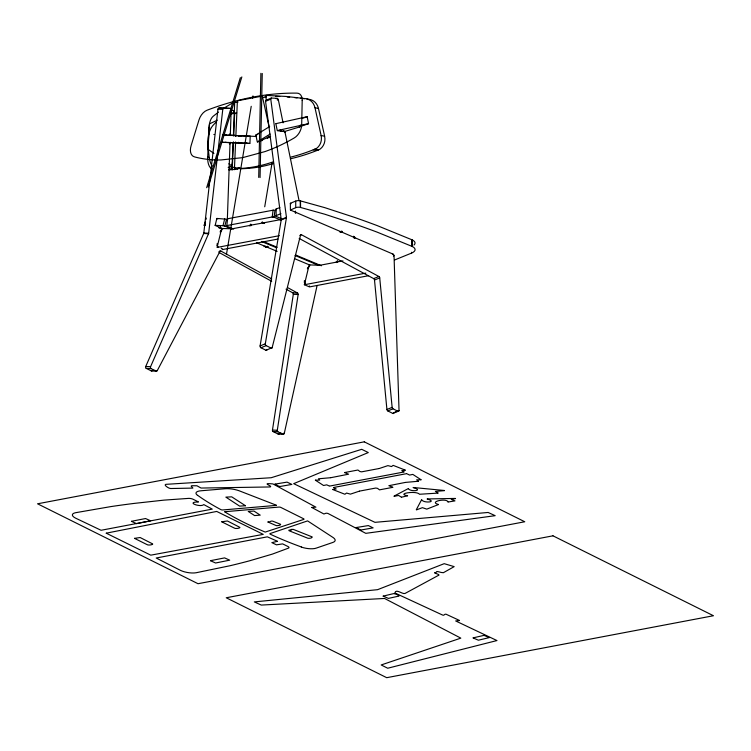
<?xml version="1.0" encoding="UTF-8"?>
<svg xmlns="http://www.w3.org/2000/svg" width="751" height="751" viewBox="0 0 751 751"><rect width="100%" height="100%" fill="white"/><g stroke="black" fill="none" stroke-linecap="round" stroke-linejoin="round"><path stroke-width="1.13" d="M233.448 134.748L234.716 101.592L223.714 108.294M236.086 167.877L239.597 167.942L240.132 168.74A227.018 161.108 -88.8 0 0 273.552 163.502M258.71 177.414L260.888 73.316M260.062 177.574L262.249 73.476M239.597 167.942L240.132 168.74M234.847 102.22L237.616 102.305M227.318 220.127L230.003 143.863A1.333 0.995 -87.4 0 0 229.055 142.512L228.454 142.483M222.39 135.077L229.308 135.264A1.333 0.995 -87.4 0 0 230.35 133.969L231.195 109.749A1.333 0.995 -87.4 0 0 230.257 108.388L225.422 108.172A1.333 0.995 -87.4 0 1 226.089 108.548M250.205 136.184L249.952 143.432L231.083 142.568M211.388 168.553A11.077 5.351 -88.3 0 1 207.708 157.034L208.938 127.867A13.105 6.327 -88.3 0 1 213.181 116.264L218.428 112.124M229.055 169.078A213.819 103.3 -88.3 0 0 231.336 168.703A1.521 0.732 -88.3 0 0 232.04 167.276L233.092 142.878M232.2 169.914L233.411 141.826M233.664 135.969L234.669 112.566M234.406 169.707L235.598 141.967M235.852 136.184L237.325 102.061A1.521 1.08 -88.8 0 1 238.236 100.634L261.451 96.231A1.521 1.08 -88.8 0 1 262.568 97.273L269.271 127.604M232.003 228.811L221.733 228.454L217.048 247.436L279.372 235.683M230.257 108.388L218.982 108.003A1.333 0.995 -87.4 0 0 217.959 109.158L203.784 233.261L145.741 366.479A1.333 0.995 -87.4 0 0 146.229 368.375L151.345 370.919A1.333 0.995 -87.4 0 0 152.397 370.468L155.767 370.534M271.74 278.903L221.029 251.144A1.333 0.995 -87.4 0 0 219.827 251.632L157.278 370.6A1.333 0.995 -87.4 0 1 156.105 371.107L151.064 368.591A1.333 0.995 -87.4 0 1 150.576 366.695L208.534 233.711A1.333 0.995 -87.4 0 0 208.665 233.232L222.784 109.374A1.333 0.995 -87.4 0 1 223.817 108.21L218.982 108.003M309.299 286.535L309.44 285.953M280.902 220.118L274.096 217.199L274.969 210.346L273.646 210.092L227.6 218.748L226.736 226.173L233.664 229.074M251.003 224.305C252.083 225.572 248.863 225.225 250.393 225.216M250.909 225.741L250.994 225.112M261.968 222.221L261.846 223.169L250.505 225.225M264.483 223.441L264.615 222.531M273.092 210.13L272.219 216.973L226.736 225.6M337.593 261.001C338.673 262.268 335.462 261.921 336.992 261.921M337.509 262.446L337.584 261.817M317.11 285.483L284.282 433.383A1.333 0.995 -87.4 0 1 282.967 434.285L278.133 434.069L273.064 431.543A1.333 0.995 -87.4 0 1 272.463 430.06L293.312 294.298A1.333 0.995 -87.4 0 0 292.74 292.824L286.037 289.163M282.967 434.285L277.898 431.759A1.333 0.995 -87.4 0 1 277.297 430.276L298.147 294.514A1.333 0.995 -87.4 0 0 297.565 293.04L287.999 287.802M226.455 254.392L251.228 106.313M252.589 98.221L252.974 95.903M264.718 206.778L272.05 162.948M295.378 211.181A1.333 0.835 67.9 0 0 296.288 212.561L393.102 254.148A1.333 0.835 67.9 0 1 394.031 255.706L399.034 410.487A1.333 0.835 67.9 0 1 398.077 411.323L393.008 408.797A1.333 0.835 67.9 0 1 392.135 407.371L379.724 277.908A1.333 0.835 67.9 0 0 378.88 276.49L301.48 234.753A1.333 0.835 67.9 0 0 300.531 235.194L272.144 347.694L265.995 350.266L260.944 347.751A1.333 0.835 67.9 0 1 260.09 345.929L281.212 219.93A1.333 0.835 67.9 0 0 281.212 219.47L265.554 101.272A1.333 0.835 67.9 0 1 266.201 100.174L271.421 98.052L277.175 98.362A1.333 0.835 67.9 0 1 278.321 99.686L283.071 122.835M272.144 347.694A1.333 0.835 67.9 0 1 271.214 348.145L266.173 345.629A1.333 0.835 67.9 0 1 265.31 343.808L286.431 217.809A1.333 0.835 67.9 0 0 286.441 217.349L270.773 99.151A1.333 0.835 67.9 0 1 271.421 98.052M204.723 224.305L204.394 225.6A3.802 0.667 14 0 1 204.882 224.887L205.427 222.728M204.939 223.432L205.37 221.705M205.915 219.545L206.131 218.682A3.802 0.667 14 0 1 206.103 217.978M204.544 225.685L204.873 224.38M205.089 223.516L205.417 222.221M218.945 227.656L220.597 227.816L215.152 225.45L216.87 218.428L226.549 219.208L224.812 226.126L231.74 229.027M220.184 227.553L220.4 226.689M215.133 225.347L222.991 225.694L224.718 218.776M222.23 248.525L222.23 249.623L277.936 239.062M264.108 246.713L264.268 246.084M265.554 246.14L265.394 246.769L267.093 247.173A1.333 0.995 -87.4 0 0 268.276 246.516M267.328 246.215L267.093 247.173L265.582 247.107M206.675 187.703L240.339 77.625M208.177 186.999L241.841 76.921M299.264 126.872L308.483 123.718M416.298 509.732L421.527 499.856M414.008 245.051A11.406 4.759 -0.3 0 0 412.064 239.841L377.124 225.572A757.064 316.115 -0.3 0 0 354.209 217.283L324.817 207.661L300.006 200.77A3.802 1.586 -0.3 0 0 295.922 200.996L290.299 203.296L291.003 203.728M216.476 121.775L213.969 124.319A60.474 29.214 -88.3 0 0 212.542 125.933A19.169 9.265 -88.3 0 0 208.036 138.09L207.811 145.713L209.276 157.56M276.349 505.376L222.784 509.957A1.521 0.507 9.5 0 1 220.813 509.582A213.819 71.721 9.5 0 1 198.489 495.932L197.663 495.322M255.884 135.049L269.665 126.544M270.097 134.072L257.302 141.967L255.866 135.086M315.382 480.105L319.71 480.124L318.443 478.791L330.618 477.72M418.298 481.26L405.493 482.405M421.001 479.823L416.664 479.823L418.307 481.147M231.195 110.876L231.871 110.481A4.562 2.206 -88.3 0 1 234.565 115.063M224.812 511.722L278.931 507.075A1.521 0.507 9.5 0 1 280.799 507.404L303.611 518.763A1.521 0.507 9.5 0 1 303.723 519.42L265.234 532.074A227.018 76.151 9.5 0 1 224.934 511.994L224.784 511.9M344.681 472.539L357.936 470.023L359.964 471.544L361.644 471.835L379.189 468.511M392.726 487.352L379.499 489.859L377.537 488.366L375.782 488.037L359.551 491.107M393.993 496.148L408.103 488.685M290.355 203.258L290.421 210.045L295.368 212.167A1.333 0.554 -0.3 0 1 295.415 212.918M217.255 120.179L209.989 123.643A1.333 0.648 -88.3 0 0 209.473 124.826L207.989 148.172A1.333 0.648 -88.3 0 0 208.393 149.543L213.951 153.439M230.754 113.739L233.871 112.256A1.333 0.648 -88.3 0 1 234.631 113.598M281.287 131.265L277.288 130.655L275.824 123.708M459.443 620.551L455.679 620.955L496.955 640.556L387.713 668.23L381.179 664.954L460.832 638.134L384.559 598.463L261.254 605.071L254.326 601.908L377.575 589.676L444.207 563.672L454.186 566.63L443.39 572.703C439.739 572.76 436.481 570.093 435.984 572.581C431.112 572.431 439.138 574.027 439.025 575.059L404.949 593.497C402.292 594.379 395.908 588.38 394.829 592.933L442.255 614.9C444.348 616.158 444.179 613.717 446.085 614.224L459.471 620.439M311.834 507.394L315.908 507.16L272.951 483.926C259.686 482.602 273.467 486.122 270.135 486.958L201.052 488.047L196.94 485.775L191.909 485.719L191.176 486.094L192.885 488.094L170.721 488.525C168.853 488.685 163.267 484.799 165.793 484.348L271.186 477.73L361.719 449.314L368.3 452.562L293.669 483.663L374.956 522.339L488.131 512.464L495.172 515.674L365.793 533.341L327.868 513.412L326.112 513.177L323.906 513.994L311.825 507.507M256.185 135.039L257.922 134.288M257.602 141.967L262.625 140.09M270.613 136.316L267.093 137.94L267.685 138.1M259.874 140.052A1.333 0.948 -88.8 0 0 260.888 140.493L267.544 137.611L269.187 137.649M265.554 101.272L270.773 99.151M276.19 98.766L277.175 98.362M277.335 100.08L278.321 99.686M280.63 131.106L283.878 130.984A1.333 0.835 67.9 0 1 285.023 132.298L299.048 200.592M282.892 131.378L283.878 130.984M284.366 132.57L285.023 132.298M276.096 209.811A1.333 0.554 -0.3 0 1 276.133 209.031L279.851 207.52M280.949 213.669L276.171 215.612A1.333 0.554 -0.3 0 0 276.133 216.401L280.996 218.485M300.259 200.827L300.306 207.417A3.802 1.586 -0.3 0 0 295.744 207.661L290.421 210.045M295.312 212.965L296.288 212.561M281.212 219.47L286.441 217.349M281.212 219.93L286.431 217.809M299.874 235.467L301.48 234.753M340.438 232.341L341.414 231.946A1.333 0.835 67.9 0 0 342.315 231.346M353.937 237.87L354.585 236.696M392.454 254.411L393.102 254.148M393.383 255.969L394.031 255.706M394.575 259.996L411.604 253.078A11.406 4.759 -0.3 0 0 412.102 246.422L412.064 239.841M299.161 238.442L373.66 278.612L378.88 276.49M398.077 411.323L392.848 413.444L387.788 410.919A1.333 0.835 67.9 0 1 386.915 409.492L374.505 280.029L379.724 277.908M260.09 345.929L265.31 343.808M260.944 347.751L266.173 345.629M386.915 409.492L392.135 407.371M387.788 410.919L393.008 408.797M394.791 412.215L395.448 411.952M396.096 411.679L397.401 411.154M398.387 410.759L399.034 410.487M416.636 509.826L422.409 507.657L426.784 509.131L438.415 504.588M332.815 489.427L336.213 488.976L333.697 487.69M405.165 470.192L401.785 470.642L403.944 471.778M379.339 468.474L387.92 465.62L391.534 466.559L393.139 465.367L405.221 470.098M359.4 491.145L350.417 494.139L346.558 493.05L344.897 494.252L332.806 489.549M302.775 118.189L307.056 116.79M284.469 131.547L300.09 126.797M230.304 166.872L230.482 166.835A4.562 2.206 -88.3 0 0 232.519 162.488M229.966 166.957L228.163 167.389M394.303 496.27L398.631 495.472L401.325 497.153M401.597 497.181L407.577 495.801M275.983 123.643L306.943 116.734M277.41 130.561L308.37 123.662M198.217 501.997C185.187 502.006 200.583 507.789 203.765 504.578L212.242 509.122L101.066 530.281L75.579 518.134A11.406 3.83 9.5 0 1 75.541 512.717L111.026 506.568A757.064 253.96 9.5 0 1 134.222 503.405L163.915 500.138L188.642 498.382A3.802 1.277 9.5 0 1 193.129 499.274L198.264 501.837M437.983 493.107L419.509 494.261C416.467 490.319 395.505 493.792 407.558 495.707M277.288 541.368L271.853 542.635L276.471 544.832L282.648 543.884L287.915 546.484A3.802 1.277 9.5 0 1 288.497 548.117L272.313 554.125L249.51 560.819A757.064 253.96 9.5 0 1 229.881 565.766L196.095 572.75A11.406 3.83 9.5 0 1 180.343 570.309L156.217 558.012L267.347 536.834L277.316 541.208M227.6 218.748L227.6 219.33M231.055 113.974L236.687 112.903M232.162 228.802L249.557 225.497A1.333 0.864 -67 0 0 250.627 224.192M280.564 219.621L263.179 222.916C259.949 222.634 266.633 223.488 263.225 222.925A1.333 0.864 -67 0 1 262.381 221.967M320.076 265.244L336.148 262.202A1.333 0.864 -67 0 0 337.227 260.897M342.963 260.907L337.096 261.921M368.619 275.701L309.506 286.91L304.333 284.751L365.821 273.12M330.787 477.692L348.567 474.191L344.681 472.642M329.745 486.057L403.982 471.985M333.651 487.493L406.404 473.693M405.315 482.433L388.868 485.681L392.754 487.249M455.538 498.561L451.285 499.396L454.956 500.889L448.225 501.997M265.103 96.522L266.558 96.335M444.517 490.638L435.411 491.407L438.011 492.947M247.051 136.335A1.333 0.948 -88.8 0 0 246.478 136.025L247.417 136.044M427.291 498.946L455.331 498.429M256.532 136.466L229.628 135.264M226.586 135.199L225.798 135.161M230.951 135.33L234.997 135.443A1.333 0.648 -88.3 0 1 235.561 136.297M246.018 143.244L246.957 143.281M262.568 97.273L266.079 97.339M237.325 102.061L237.964 102.07M260.888 140.493L262.521 140.531M240.02 142.981L239.316 142.972A1.333 0.948 -88.8 0 1 238.536 142.296M235.457 167.858L234.5 167.839L235.035 168.637A227.018 161.108 -88.8 0 0 273.505 161.737M213.847 134.476L214.411 134.495M222.54 135.086L249.923 136.175M229.055 142.512L222.136 142.314L249.67 143.422M208.938 127.867L209.726 127.895M233.833 135.405L234.997 135.443M241.343 135.79L239.55 135.724A1.333 0.948 -88.8 0 0 238.724 136.335M229.374 142.502L230.961 142.568M207.68 157.025L208.468 157.053M232.04 167.276L234.819 167.36M239.86 135.734L239.071 135.706M240.902 143.028L239.86 142.99M275.636 96.316L279.766 96.513M217.959 109.158L222.784 109.374M230.595 109.721L231.195 109.749M229.74 133.941L230.35 133.969M228.708 135.246L229.308 135.264M225.544 142.399L226.154 142.427A1.333 0.995 -87.4 0 1 225.779 142.314M229.393 143.835L230.003 143.863M204.882 224.887L205.502 224.915M219.01 227.853L223.047 228.745M220.418 230.613L221.085 230.651A1.333 0.995 -87.4 0 1 222.258 229.74M208.665 233.232L203.831 233.017A1.333 0.995 -87.4 0 1 203.699 233.495L208.534 233.711M216.767 245.136L217.433 245.164A1.333 0.995 -87.4 0 0 218.231 246.882M219.517 251.078L221.029 251.144M218.926 251.594L219.827 251.632M307.732 267.478L308.398 267.506A1.333 0.995 -87.4 0 1 309.572 266.605M304.08 281.991L304.746 282.029A1.333 0.995 -87.4 0 0 305.281 283.653M292.74 292.824L297.565 293.04M293.312 294.298L298.147 294.514M145.741 366.479L150.576 366.695M146.229 368.375L151.064 368.591M156.677 370.572L157.278 370.6M151.27 370.891L156.105 371.107M272.463 430.06L277.297 430.276M273.064 431.543L277.898 431.759M281.259 433.243L279.447 433.167A1.333 0.995 -87.4 0 1 278.133 434.069M283.371 433.336L284.282 433.383M319.917 265.263L309.168 264.906L304.38 284.76M266.201 100.174L267.638 100.258M222.991 225.694L224.812 226.126M287.201 96.992L289.679 97.179M413.313 487.502L444.385 490.497M294.627 97.63L297.096 97.874M300.381 98.231L304.493 98.728M306.952 99.048L309.412 99.385A13.105 11.378 -78.3 0 1 318.462 108.501L324.639 136.241L321.118 135.518L314.988 107.759A13.105 11.378 -78.3 0 0 305.892 98.681L286.159 96.457L266.276 95.405L265.601 96.25L266.474 100.249M265.619 96.381L266.286 96.522M314.988 107.759L318.499 108.491M301.461 547.019L300.071 546.503A213.819 71.721 9.5 0 1 270.388 534.252A1.521 0.507 9.5 0 1 270.153 533.548L307.591 520.894L333.369 537.707A13.105 4.393 9.5 0 1 332.796 542.457L316.246 548.117A11.152 3.736 9.5 0 1 301.348 547.066M216.842 218.513L217.828 218.926M263.319 241.484L277.203 247.286M295.603 254.983L321.428 265.779M261.432 241.446L276.274 247.652M295.077 255.518L318.828 265.45M256.56 242.761L277.157 251.378M295.218 258.935L309.928 265.084M413.21 487.596C424.446 490.666 410.478 492.149 408.403 488.713M438.396 504.437C428.154 501.762 446.948 497.753 447.962 501.95M427.244 499.049C438.124 502.053 423.648 503.47 421.846 499.866M219.067 252.496L271.693 281.306M421.011 479.711L412.825 474.407L409.567 475.064L406.976 473.797M329.173 485.953L326.723 484.836L323.578 485.503L315.42 480.227M228.783 163.812L231.561 165.755A1.333 0.648 -88.3 0 0 232.434 164.553M276.387 505.235L239.034 490.732A13.105 4.393 9.5 0 0 224.99 488.76L201.08 490.769A11.152 3.736 9.5 0 0 197.475 495.331M307.15 116.743L308.577 123.662M411.82 239.738L411.867 246.319L377.171 232.153A757.064 316.115 -0.3 0 0 354.256 223.873L324.854 214.242L300.56 207.473L300.522 200.892M411.595 252.261L411.604 253.078M341.414 231.036L341.414 231.946A1.333 0.554 -0.3 0 0 339.724 231.871M295.706 201.08L295.744 207.661M295.359 211.341L295.368 212.167M276.133 209.031L276.133 216.401M212.298 166.074A14.813 7.153 -88.3 0 1 209.294 157.55M230.341 135.302A1.333 0.648 -88.3 0 1 230.679 135.537M230.444 142.333A1.333 0.648 -88.3 0 1 230.088 142.54M246.779 143.066A1.333 0.948 -88.8 0 1 246.253 143.272M268.22 136.194A1.333 0.948 -88.8 0 1 267.544 137.611M354.359 238.452A1.333 0.554 -0.3 0 0 354.594 237.607A1.333 0.835 67.9 0 1 353.674 236.227M216.983 243.878A1.333 0.864 -67 0 1 217.471 245.183M221.113 230.66A1.333 0.864 -67 0 1 219.996 231.89M324.582 136.269A11.077 9.622 -78.3 0 1 318.311 150.116M316.772 150.547A213.819 185.704 -78.3 0 1 290.421 158.78M225.694 135.555A1.333 0.995 -87.4 0 1 226.408 135.189M221.498 248.252A1.333 0.995 -87.4 0 1 221.151 248.112M308.473 267.525A1.333 0.864 -67 0 1 307.356 268.745M304.333 280.743A1.333 0.864 -67 0 1 304.822 282.038M237.682 168.891A213.819 103.3 -88.3 0 1 228.52 169.801M238.339 167.849A1.521 0.732 -88.3 0 1 237.682 168.919M266.915 349.816A1.333 0.835 67.9 0 1 265.995 350.266M373.66 278.612A1.333 0.835 67.9 0 1 374.505 280.029M393.815 412.675A1.333 0.835 67.9 0 1 392.848 413.444M281.278 130.843A1.333 0.835 67.9 0 1 280.179 129.707M321.062 135.537A11.077 9.622 -78.3 0 1 314.8 149.393M313.261 149.815A213.819 185.704 -78.3 0 1 290.994 157.062M300.325 125.051A1.333 1.155 -78.3 0 1 299.452 126.666M221.132 227.947A1.333 0.995 -87.4 0 1 220.465 226.52M106.248 533.201L150.773 555.167L263.244 534.365L216.72 511.44L106.257 533.163M249.557 225.488L250.045 225.873L249.576 225.572M336.148 262.183L336.636 262.568L336.176 262.127M302.202 100.371L301.686 124.816A11.406 7.228 -63.5 0 1 294.232 137.949L292.984 138.672A215.481 136.616 -63.5 0 1 264.962 151.589L242.639 157.644L220.954 159.954A215.481 136.616 -63.5 0 1 195.56 157.166L194.481 156.865A11.406 7.228 -63.5 0 1 191.073 145.788L198.977 119.944A11.406 7.228 -63.5 0 1 207.06 110.219A417.349 264.605 -63.5 0 1 296.964 93.133A11.406 7.228 -63.5 0 1 302.202 100.371M274.95 484.151C277.391 484.949 277.588 486.226 280.17 486.47L291.857 484.414L287.06 482.123L274.969 484.113M356.227 527.615C358.678 528.404 358.865 529.69 361.447 529.924L373.125 527.869L368.328 525.578L356.274 527.531M134.523 538.364L146.595 544.391C147.853 545.958 155.457 544.4 151.702 543.424L140.146 537.528L134.523 538.364M221.789 521.823L233.861 527.85C235.044 529.38 242.582 527.925 238.968 526.883L227.412 520.978L221.798 521.785M383.179 596.116L388.436 598.397L398.997 596.059C398.387 594.952 395.805 593.947 393.693 593.6L383.179 596.116M473.139 637.937L478.387 640.209L489.295 637.599L484.048 635.365L473.177 637.852M245.474 505.723L239.616 506.118L225.863 497.134L231.721 496.843L245.474 505.723M291.257 529.436C293.05 530.957 287.229 529.267 289.135 530.769L307.863 538.232C309.403 538.636 312.66 537.866 312.163 536.899L293.247 529.371L291.257 529.436M248.337 511.497L254.589 515.571L260.212 515.139L253.96 511.065L248.346 511.45M226.342 225.826L226.736 226.173L226.351 225.807M131.434 521.344L136.532 523.635L150.632 520.79L145.534 518.537L131.444 521.307M210.487 560.715L215.584 563.006L229.684 560.162L224.587 557.899L210.496 560.678M267.966 522.011L276.302 525.634C277.823 525.728 281.071 525.24 280.602 524.311L272.707 521.156C270.153 520.668 270.735 522.123 267.966 522.011M314.735 149.186L313.251 149.787L316.762 150.519L318.255 149.918L314.735 149.186M364.282 441.841L37.55 503.799L198.02 583.715L524.752 521.757L364.282 441.841M552.98 535.82L226.248 597.768L386.718 677.684L713.45 615.736L552.98 535.82M272.266 216.964L274.096 217.199L272.294 216.964"/></g></svg>
